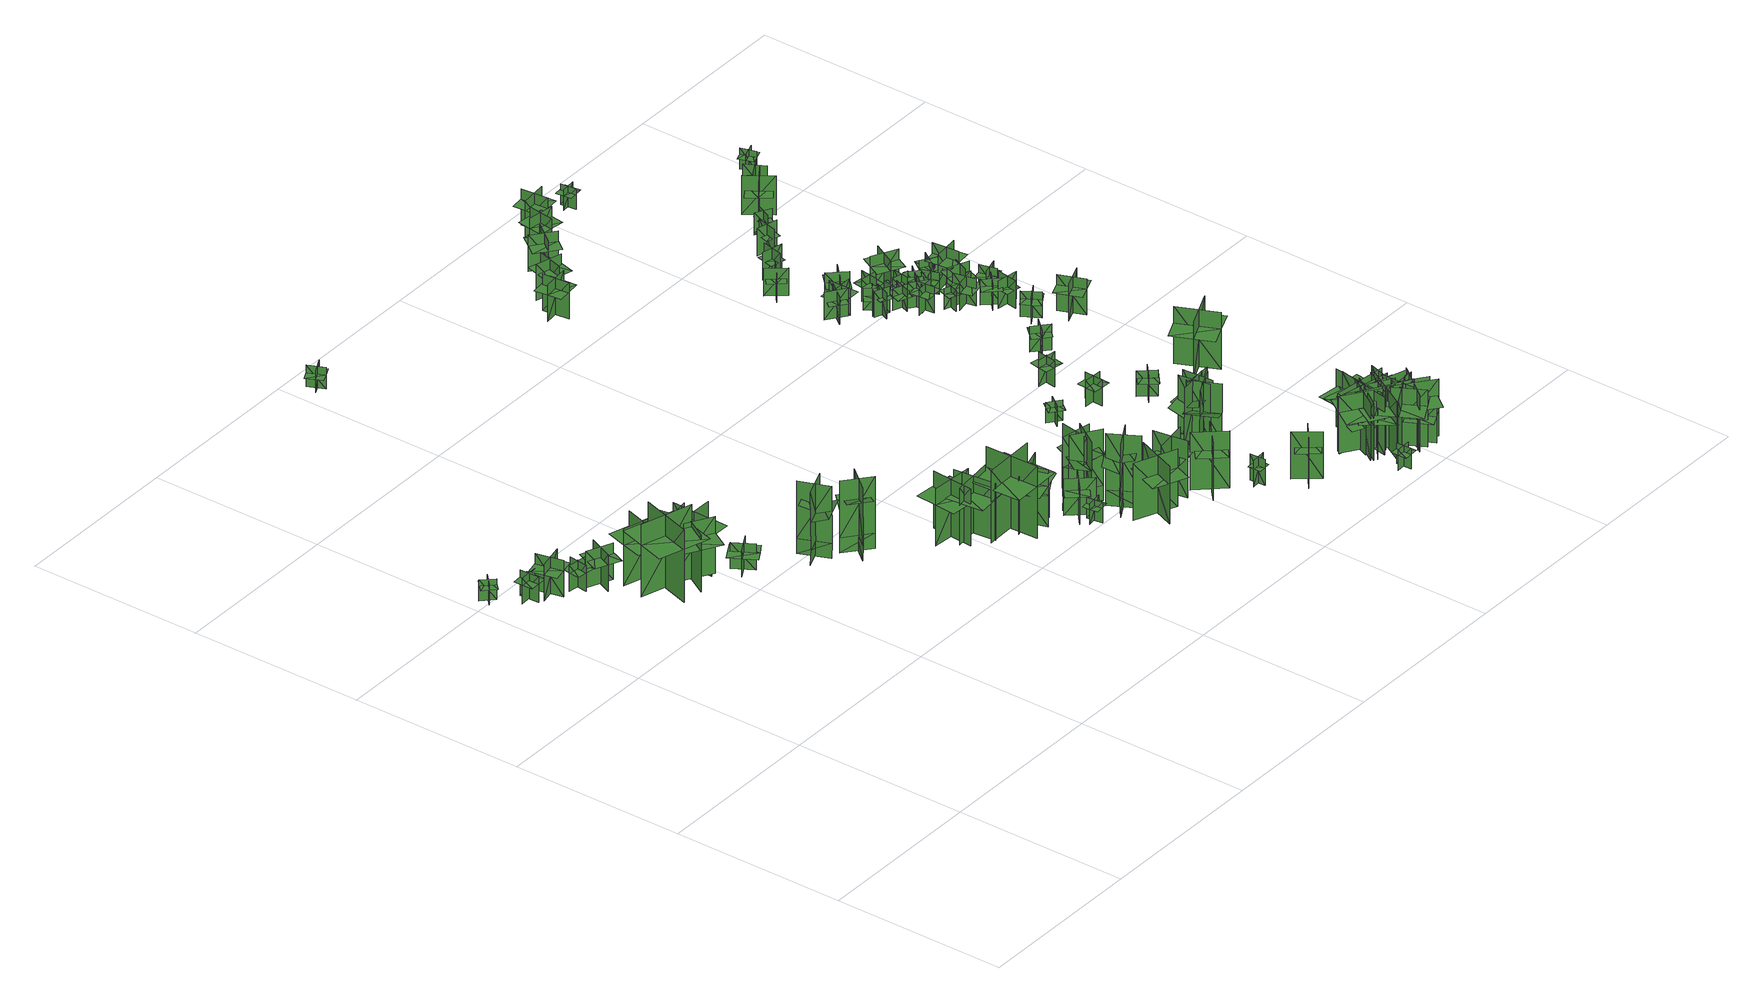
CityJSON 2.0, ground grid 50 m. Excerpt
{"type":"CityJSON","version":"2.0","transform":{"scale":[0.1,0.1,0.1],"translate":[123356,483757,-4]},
"CityObjects":{
"tree1":{"type":"SolitaryVegetationObject","geometry":[{"type":"MultiSurface","lod":"1","boundaries":[[[0,1,2]],[[0,2,3]],[[4,5,6]],[[4,6,7]],[[8,9,10]],[[8,10,11]],[[8,11,12]],[[8,12,13]]]}]},
"tree2":{"type":"SolitaryVegetationObject","geometry":[{"type":"MultiSurface","lod":"1","boundaries":[[[14,15,16]],[[14,16,17]],[[18,19,20]],[[18,20,21]],[[22,23,24]],[[22,24,25]],[[22,25,26]],[[22,26,27]]]}]},
"tree3":{"type":"SolitaryVegetationObject","geometry":[{"type":"MultiSurface","lod":"1","boundaries":[[[28,29,30]],[[28,30,31]],[[32,33,34]],[[32,34,35]],[[36,37,38]],[[36,38,39]],[[36,39,40]],[[36,40,41]]]}]},
"tree4":{"type":"SolitaryVegetationObject","geometry":[{"type":"MultiSurface","lod":"1","boundaries":[[[42,43,44]],[[42,44,45]],[[46,47,48]],[[46,48,49]],[[50,51,52]],[[50,52,53]],[[50,53,54]],[[50,54,55]]]}]},
"tree5":{"type":"SolitaryVegetationObject","geometry":[{"type":"MultiSurface","lod":"1","boundaries":[[[56,57,58]],[[56,58,59]],[[60,61,62]],[[60,62,63]],[[64,65,66]],[[64,66,67]],[[64,67,68]],[[64,68,69]]]}]},
"tree6":{"type":"SolitaryVegetationObject","geometry":[{"type":"MultiSurface","lod":"1","boundaries":[[[70,71,72]],[[70,72,73]],[[74,75,76]],[[74,76,77]],[[78,79,80]],[[78,80,81]],[[78,81,82]],[[78,82,83]]]}]},
"tree7":{"type":"SolitaryVegetationObject","geometry":[{"type":"MultiSurface","lod":"1","boundaries":[[[84,85,86]],[[84,86,87]],[[88,89,90]],[[88,90,91]],[[92,93,94]],[[92,94,95]],[[92,95,96]],[[92,96,97]]]}]},
"tree8":{"type":"SolitaryVegetationObject","geometry":[{"type":"MultiSurface","lod":"1","boundaries":[[[98,99,100]],[[98,100,101]],[[102,103,104]],[[102,104,105]],[[106,107,108]],[[106,108,109]],[[106,109,110]],[[106,110,111]]]}]},
"tree9":{"type":"SolitaryVegetationObject","geometry":[{"type":"MultiSurface","lod":"1","boundaries":[[[112,113,114]],[[112,114,115]],[[116,117,118]],[[116,118,119]],[[120,121,122]],[[120,122,123]],[[120,123,124]],[[120,124,125]]]}]},
"tree10":{"type":"SolitaryVegetationObject","geometry":[{"type":"MultiSurface","lod":"1","boundaries":[[[126,127,128]],[[126,128,129]],[[130,131,132]],[[130,132,133]],[[134,135,136]],[[134,136,137]],[[134,137,138]],[[134,138,139]]]}]},
"tree11":{"type":"SolitaryVegetationObject","geometry":[{"type":"MultiSurface","lod":"1","boundaries":[[[140,141,142]],[[140,142,143]],[[144,145,146]],[[144,146,147]],[[148,149,150]],[[148,150,151]],[[148,151,152]],[[148,152,153]]]}]},
"tree12":{"type":"SolitaryVegetationObject","geometry":[{"type":"MultiSurface","lod":"1","boundaries":[[[154,155,156]],[[154,156,157]],[[158,159,160]],[[158,160,161]],[[162,163,159]],[[162,159,158]],[[164,165,155]],[[164,155,154]],[[166,167,168]],[[166,168,169]],[[170,171,172]],[[170,172,173]]]}]},
"tree13":{"type":"SolitaryVegetationObject","geometry":[{"type":"MultiSurface","lod":"1","boundaries":[[[174,175,176]],[[174,176,177]],[[178,179,180]],[[178,180,181]],[[182,183,179]],[[182,179,178]],[[184,185,175]],[[184,175,174]],[[186,187,188]],[[186,188,189]],[[190,191,192]],[[190,192,193]]]}]},
"tree14":{"type":"SolitaryVegetationObject","geometry":[{"type":"MultiSurface","lod":"1","boundaries":[[[194,195,196]],[[194,196,197]],[[198,199,200]],[[198,200,201]],[[202,203,204]],[[202,204,205]],[[202,205,206]],[[202,206,207]]]}]},
"tree15":{"type":"SolitaryVegetationObject","geometry":[{"type":"MultiSurface","lod":"1","boundaries":[[[208,209,210]],[[208,210,211]],[[212,213,214]],[[212,214,215]],[[216,217,218]],[[216,218,219]],[[216,219,220]],[[216,220,221]]]}]},
"tree16":{"type":"SolitaryVegetationObject","geometry":[{"type":"MultiSurface","lod":"1","boundaries":[[[222,223,224]],[[222,224,225]],[[226,227,228]],[[226,228,229]],[[230,231,232]],[[230,232,233]],[[230,233,234]],[[230,234,235]]]}]},
"tree17":{"type":"SolitaryVegetationObject","geometry":[{"type":"MultiSurface","lod":"1","boundaries":[[[236,237,238]],[[236,238,239]],[[240,241,242]],[[240,242,243]],[[244,245,246]],[[244,246,247]],[[244,247,248]],[[244,248,249]]]}]},
"tree18":{"type":"SolitaryVegetationObject","geometry":[{"type":"MultiSurface","lod":"1","boundaries":[[[250,251,252]],[[250,252,253]],[[254,255,256]],[[254,256,257]],[[258,259,260]],[[258,260,261]],[[258,261,262]],[[258,262,263]]]}]},
"tree19":{"type":"SolitaryVegetationObject","geometry":[{"type":"MultiSurface","lod":"1","boundaries":[[[264,265,266]],[[264,266,267]],[[268,269,270]],[[268,270,271]],[[272,273,274]],[[272,274,275]],[[272,275,276]],[[272,276,277]]]}]},
"tree20":{"type":"SolitaryVegetationObject","geometry":[{"type":"MultiSurface","lod":"1","boundaries":[[[278,279,280]],[[278,280,281]],[[282,283,284]],[[282,284,285]],[[286,287,288]],[[286,288,289]],[[286,289,290]],[[286,290,291]]]}]},
"tree21":{"type":"SolitaryVegetationObject","geometry":[{"type":"MultiSurface","lod":"1","boundaries":[[[292,293,294]],[[292,294,295]],[[296,297,298]],[[296,298,299]],[[300,301,302]],[[300,302,303]],[[300,303,304]],[[300,304,305]]]}]},
"tree22":{"type":"SolitaryVegetationObject","geometry":[{"type":"MultiSurface","lod":"1","boundaries":[[[306,307,308]],[[306,308,309]],[[310,311,312]],[[310,312,313]],[[314,315,316]],[[314,316,317]],[[314,317,318]],[[314,318,319]]]}]},
"tree23":{"type":"SolitaryVegetationObject","geometry":[{"type":"MultiSurface","lod":"1","boundaries":[[[320,321,322]],[[320,322,323]],[[324,325,326]],[[324,326,327]],[[328,329,325]],[[328,325,324]],[[330,331,321]],[[330,321,320]],[[332,333,334]],[[332,334,335]],[[336,337,338]],[[336,338,339]]]}]},
"tree24":{"type":"SolitaryVegetationObject","geometry":[{"type":"MultiSurface","lod":"1","boundaries":[[[340,341,342]],[[340,342,343]],[[344,345,346]],[[344,346,347]],[[348,349,345]],[[348,345,344]],[[350,351,341]],[[350,341,340]],[[352,353,354]],[[352,354,355]],[[356,357,358]],[[356,358,359]]]}]},
"tree25":{"type":"SolitaryVegetationObject","geometry":[{"type":"MultiSurface","lod":"1","boundaries":[[[360,361,362]],[[360,362,363]],[[364,365,366]],[[364,366,367]],[[368,369,370]],[[368,370,371]],[[368,371,372]],[[368,372,373]]]}]},
"tree26":{"type":"SolitaryVegetationObject","geometry":[{"type":"MultiSurface","lod":"1","boundaries":[[[374,375,376]],[[374,376,377]],[[378,379,380]],[[378,380,381]],[[382,383,379]],[[382,379,378]],[[384,385,375]],[[384,375,374]],[[386,387,388]],[[386,388,389]],[[390,391,392]],[[390,392,393]]]}]},
"tree27":{"type":"SolitaryVegetationObject","geometry":[{"type":"MultiSurface","lod":"1","boundaries":[[[394,395,396]],[[394,396,397]],[[398,399,400]],[[398,400,401]],[[402,403,404]],[[402,404,405]],[[402,405,406]],[[402,406,407]]]}]},
"tree28":{"type":"SolitaryVegetationObject","geometry":[{"type":"MultiSurface","lod":"1","boundaries":[[[408,409,410]],[[408,410,411]],[[412,413,414]],[[412,414,415]],[[416,417,418]],[[416,418,419]],[[416,419,420]],[[416,420,421]]]}]},
"tree29":{"type":"SolitaryVegetationObject","geometry":[{"type":"MultiSurface","lod":"1","boundaries":[[[422,423,424]],[[422,424,425]],[[426,427,428]],[[426,428,429]],[[430,431,432]],[[430,432,433]],[[430,433,434]],[[430,434,435]]]}]},
"tree30":{"type":"SolitaryVegetationObject","geometry":[{"type":"MultiSurface","lod":"1","boundaries":[[[436,437,438]],[[436,438,439]],[[440,441,442]],[[440,442,443]],[[444,445,446]],[[444,446,447]],[[444,447,448]],[[444,448,449]]]}]},
"tree31":{"type":"SolitaryVegetationObject","geometry":[{"type":"MultiSurface","lod":"1","boundaries":[[[450,451,452]],[[450,452,453]],[[454,455,456]],[[454,456,457]],[[458,459,460]],[[458,460,461]],[[458,461,462]],[[458,462,463]]]}]},
"tree32":{"type":"SolitaryVegetationObject","geometry":[{"type":"MultiSurface","lod":"1","boundaries":[[[464,465,466]],[[464,466,467]],[[468,469,470]],[[468,470,471]],[[472,473,474]],[[472,474,475]],[[472,475,476]],[[472,476,477]]]}]},
"tree33":{"type":"SolitaryVegetationObject","geometry":[{"type":"MultiSurface","lod":"1","boundaries":[[[478,479,480]],[[478,480,481]],[[482,483,484]],[[482,484,485]],[[486,487,488]],[[486,488,489]],[[486,489,490]],[[486,490,491]]]}]},
"tree34":{"type":"SolitaryVegetationObject","geometry":[{"type":"MultiSurface","lod":"1","boundaries":[[[492,493,494]],[[492,494,495]],[[496,497,498]],[[496,498,499]],[[500,501,502]],[[500,502,503]],[[500,503,504]],[[500,504,505]]]}]},
"tree35":{"type":"SolitaryVegetationObject","geometry":[{"type":"MultiSurface","lod":"1","boundaries":[[[506,507,508]],[[506,508,509]],[[510,511,512]],[[510,512,513]],[[514,515,511]],[[514,511,510]],[[516,517,507]],[[516,507,506]],[[518,519,520]],[[518,520,521]],[[522,523,524]],[[522,524,525]]]}]},
"tree36":{"type":"SolitaryVegetationObject","geometry":[{"type":"MultiSurface","lod":"1","boundaries":[[[526,527,528]],[[526,528,529]],[[530,531,532]],[[530,532,533]],[[534,535,536]],[[534,536,537]],[[534,537,538]],[[534,538,539]]]}]},
"tree37":{"type":"SolitaryVegetationObject","geometry":[{"type":"MultiSurface","lod":"1","boundaries":[[[540,541,542]],[[540,542,543]],[[544,545,546]],[[544,546,547]],[[548,549,545]],[[548,545,544]],[[550,551,541]],[[550,541,540]],[[552,553,554]],[[552,554,555]],[[556,557,558]],[[556,558,559]]]}]},
"tree38":{"type":"SolitaryVegetationObject","geometry":[{"type":"MultiSurface","lod":"1","boundaries":[[[560,561,562]],[[560,562,563]],[[564,565,566]],[[564,566,567]],[[568,569,570]],[[568,570,571]],[[568,571,572]],[[568,572,573]]]}]},
"tree39":{"type":"SolitaryVegetationObject","geometry":[{"type":"MultiSurface","lod":"1","boundaries":[[[574,575,576]],[[574,576,577]],[[578,579,580]],[[578,580,581]],[[582,583,584]],[[582,584,585]],[[582,585,586]],[[582,586,587]]]}]},
"tree40":{"type":"SolitaryVegetationObject","geometry":[{"type":"MultiSurface","lod":"1","boundaries":[[[588,589,590]],[[588,590,591]],[[592,593,594]],[[592,594,595]],[[596,597,598]],[[596,598,599]],[[596,599,600]],[[596,600,601]]]}]},
"tree41":{"type":"SolitaryVegetationObject","geometry":[{"type":"MultiSurface","lod":"1","boundaries":[[[602,603,604]],[[602,604,605]],[[606,607,608]],[[606,608,609]],[[610,611,607]],[[610,607,606]],[[612,613,603]],[[612,603,602]],[[614,615,616]],[[614,616,617]],[[618,619,620]],[[618,620,621]]]}]},
"tree42":{"type":"SolitaryVegetationObject","geometry":[{"type":"MultiSurface","lod":"1","boundaries":[[[622,623,624]],[[622,624,625]],[[626,627,628]],[[626,628,629]],[[630,631,632]],[[630,632,633]],[[630,633,634]],[[630,634,635]]]}]},
"tree43":{"type":"SolitaryVegetationObject","geometry":[{"type":"MultiSurface","lod":"1","boundaries":[[[636,637,638]],[[636,638,639]],[[640,641,642]],[[640,642,643]],[[644,645,646]],[[644,646,647]],[[644,647,648]],[[644,648,649]]]}]},
"tree44":{"type":"SolitaryVegetationObject","geometry":[{"type":"MultiSurface","lod":"1","boundaries":[[[650,651,652]],[[650,652,653]],[[654,655,656]],[[654,656,657]],[[658,659,660]],[[658,660,661]],[[658,661,662]],[[658,662,663]]]}]},
"tree45":{"type":"SolitaryVegetationObject","geometry":[{"type":"MultiSurface","lod":"1","boundaries":[[[664,665,666]],[[664,666,667]],[[668,669,670]],[[668,670,671]],[[672,673,674]],[[672,674,675]],[[672,675,676]],[[672,676,677]]]}]},
"tree46":{"type":"SolitaryVegetationObject","geometry":[{"type":"MultiSurface","lod":"1","boundaries":[[[678,679,680]],[[678,680,681]],[[682,683,684]],[[682,684,685]],[[686,687,688]],[[686,688,689]],[[686,689,690]],[[686,690,691]]]}]},
"tree47":{"type":"SolitaryVegetationObject","geometry":[{"type":"MultiSurface","lod":"1","boundaries":[[[692,693,694]],[[692,694,695]],[[696,697,698]],[[696,698,699]],[[700,701,702]],[[700,702,703]],[[700,703,704]],[[700,704,705]]]}]},
"tree48":{"type":"SolitaryVegetationObject","geometry":[{"type":"MultiSurface","lod":"1","boundaries":[[[706,707,708]],[[706,708,709]],[[710,711,712]],[[710,712,713]],[[714,715,716]],[[714,716,717]],[[714,717,718]],[[714,718,719]]]}]},
"tree49":{"type":"SolitaryVegetationObject","geometry":[{"type":"MultiSurface","lod":"1","boundaries":[[[720,721,722]],[[720,722,723]],[[724,725,726]],[[724,726,727]],[[728,729,730]],[[728,730,731]],[[728,731,732]],[[728,732,733]]]}]},
"tree50":{"type":"SolitaryVegetationObject","geometry":[{"type":"MultiSurface","lod":"1","boundaries":[[[734,735,736]],[[734,736,737]],[[738,739,740]],[[738,740,741]],[[742,743,744]],[[742,744,745]],[[742,745,746]],[[742,746,747]]]}]},
"tree51":{"type":"SolitaryVegetationObject","geometry":[{"type":"MultiSurface","lod":"1","boundaries":[[[748,749,750]],[[748,750,751]],[[752,753,754]],[[752,754,755]],[[756,757,758]],[[756,758,759]],[[756,759,760]],[[756,760,761]]]}]},
"tree52":{"type":"SolitaryVegetationObject","geometry":[{"type":"MultiSurface","lod":"1","boundaries":[[[762,763,764]],[[762,764,765]],[[766,767,768]],[[766,768,769]],[[770,771,772]],[[770,772,773]],[[770,773,774]],[[770,774,775]]]}]},
"tree53":{"type":"SolitaryVegetationObject","geometry":[{"type":"MultiSurface","lod":"1","boundaries":[[[776,777,778]],[[776,778,779]],[[780,781,782]],[[780,782,783]],[[784,785,786]],[[784,786,787]],[[784,787,788]],[[784,788,789]]]}]},
"tree54":{"type":"SolitaryVegetationObject","geometry":[{"type":"MultiSurface","lod":"1","boundaries":[[[790,791,792]],[[790,792,793]],[[794,795,796]],[[794,796,797]],[[798,799,800]],[[798,800,801]],[[798,801,802]],[[798,802,803]]]}]},
"tree55":{"type":"SolitaryVegetationObject","geometry":[{"type":"MultiSurface","lod":"1","boundaries":[[[804,805,806]],[[804,806,807]],[[808,809,810]],[[808,810,811]],[[812,813,814]],[[812,814,815]],[[812,815,816]],[[812,816,817]]]}]},
"tree56":{"type":"SolitaryVegetationObject","geometry":[{"type":"MultiSurface","lod":"1","boundaries":[[[818,819,820]],[[818,820,821]],[[822,823,824]],[[822,824,825]],[[826,827,828]],[[826,828,829]],[[826,829,830]],[[826,830,831]]]}]},
"tree57":{"type":"SolitaryVegetationObject","geometry":[{"type":"MultiSurface","lod":"1","boundaries":[[[832,833,834]],[[832,834,835]],[[836,837,838]],[[836,838,839]],[[840,841,842]],[[840,842,843]],[[840,843,844]],[[840,844,845]]]}]},
"tree58":{"type":"SolitaryVegetationObject","geometry":[{"type":"MultiSurface","lod":"1","boundaries":[[[846,847,848]],[[846,848,849]],[[850,851,852]],[[850,852,853]],[[854,855,856]],[[854,856,857]],[[854,857,858]],[[854,858,859]]]}]},
"tree59":{"type":"SolitaryVegetationObject","geometry":[{"type":"MultiSurface","lod":"1","boundaries":[[[860,861,862]],[[860,862,863]],[[864,865,866]],[[864,866,867]],[[868,869,870]],[[868,870,871]],[[868,871,872]],[[868,872,873]]]}]},
"tree60":{"type":"SolitaryVegetationObject","geometry":[{"type":"MultiSurface","lod":"1","boundaries":[[[874,875,876]],[[874,876,877]],[[878,879,880]],[[878,880,881]],[[882,883,884]],[[882,884,885]],[[882,885,886]],[[882,886,887]]]}]},
"tree61":{"type":"SolitaryVegetationObject","geometry":[{"type":"MultiSurface","lod":"1","boundaries":[[[888,889,890]],[[888,890,891]],[[892,893,894]],[[892,894,895]],[[896,897,898]],[[896,898,899]],[[896,899,900]],[[896,900,901]]]}]},
"tree62":{"type":"SolitaryVegetationObject","geometry":[{"type":"MultiSurface","lod":"1","boundaries":[[[902,903,904]],[[902,904,905]],[[906,907,908]],[[906,908,909]],[[910,911,912]],[[910,912,913]],[[910,913,914]],[[910,914,915]]]}]},
"tree63":{"type":"SolitaryVegetationObject","geometry":[{"type":"MultiSurface","lod":"1","boundaries":[[[916,917,918]],[[916,918,919]],[[920,921,922]],[[920,922,923]],[[924,925,926]],[[924,926,927]],[[924,927,928]],[[924,928,929]]]}]},
"tree64":{"type":"SolitaryVegetationObject","geometry":[{"type":"MultiSurface","lod":"1","boundaries":[[[930,931,932]],[[930,932,933]],[[934,935,936]],[[934,936,937]],[[938,939,940]],[[938,940,941]],[[938,941,942]],[[938,942,943]]]}]},
"tree65":{"type":"SolitaryVegetationObject","geometry":[{"type":"MultiSurface","lod":"1","boundaries":[[[944,945,946]],[[944,946,947]],[[948,949,950]],[[948,950,951]],[[952,953,954]],[[952,954,955]],[[952,955,956]],[[952,956,957]]]}]},
"tree66":{"type":"SolitaryVegetationObject","geometry":[{"type":"MultiSurface","lod":"1","boundaries":[[[958,959,960]],[[958,960,961]],[[962,963,964]],[[962,964,965]],[[966,967,968]],[[966,968,969]],[[966,969,970]],[[966,970,971]]]}]},
"tree67":{"type":"SolitaryVegetationObject","geometry":[{"type":"MultiSurface","lod":"1","boundaries":[[[972,973,974]],[[972,974,975]],[[976,977,978]],[[976,978,979]],[[980,981,982]],[[980,982,983]],[[980,983,984]],[[980,984,985]]]}]},
"tree68":{"type":"SolitaryVegetationObject","geometry":[{"type":"MultiSurface","lod":"1","boundaries":[[[986,987,988]],[[986,988,989]],[[990,991,992]],[[990,992,993]],[[994,995,996]],[[994,996,997]],[[994,997,998]],[[994,998,999]]]}]},
"tree69":{"type":"SolitaryVegetationObject","geometry":[{"type":"MultiSurface","lod":"1","boundaries":[[[1000,1001,1002]],[[1000,1002,1003]],[[1004,1005,1006]],[[1004,1006,1007]],[[1008,1009,1010]],[[1008,1010,1011]],[[1008,1011,1012]],[[1008,1012,1013]]]}]},
"tree70":{"type":"SolitaryVegetationObject","geometry":[{"type":"MultiSurface","lod":"1","boundaries":[[[1014,1015,1016]],[[1014,1016,1017]],[[1018,1019,1020]],[[1018,1020,1021]],[[1022,1023,1024]],[[1022,1024,1025]],[[1022,1025,1026]],[[1022,1026,1027]]]}]},
"tree71":{"type":"SolitaryVegetationObject","geometry":[{"type":"MultiSurface","lod":"1","boundaries":[[[1028,1029,1030]],[[1028,1030,1031]],[[1032,1033,1034]],[[1032,1034,1035]],[[1036,1037,1038]],[[1036,1038,1039]],[[1036,1039,1040]],[[1036,1040,1041]]]}]},
"tree72":{"type":"SolitaryVegetationObject","geometry":[{"type":"MultiSurface","lod":"1","boundaries":[[[1042,1043,1044]],[[1042,1044,1045]],[[1046,1047,1048]],[[1046,1048,1049]],[[1050,1051,1052]],[[1050,1052,1053]],[[1050,1053,1054]],[[1050,1054,1055]]]}]},
"tree73":{"type":"SolitaryVegetationObject","geometry":[{"type":"MultiSurface","lod":"1","boundaries":[[[1056,1057,1058]],[[1056,1058,1059]],[[1060,1061,1062]],[[1060,1062,1063]],[[1064,1065,1066]],[[1064,1066,1067]],[[1064,1067,1068]],[[1064,1068,1069]]]}]},
"tree74":{"type":"SolitaryVegetationObject","geometry":[{"type":"MultiSurface","lod":"1","boundaries":[[[1070,1071,1072]],[[1070,1072,1073]],[[1074,1075,1076]],[[1074,1076,1077]],[[1078,1079,1080]],[[1078,1080,1081]],[[1078,1081,1082]],[[1078,1082,1083]]]}]},
"tree75":{"type":"SolitaryVegetationObject","geometry":[{"type":"MultiSurface","lod":"1","boundaries":[[[1084,1085,1086]],[[1084,1086,1087]],[[1088,1089,1090]],[[1088,1090,1091]],[[1092,1093,1094]],[[1092,1094,1095]],[[1092,1095,1096]],[[1092,1096,1097]]]}]},
"tree76":{"type":"SolitaryVegetationObject","geometry":[{"type":"MultiSurface","lod":"1","boundaries":[[[1098,1099,1100]],[[1098,1100,1101]],[[1102,1103,1104]],[[1102,1104,1105]],[[1106,1107,1108]],[[1106,1108,1109]],[[1106,1109,1110]],[[1106,1110,1111]]]}]},
"tree77":{"type":"SolitaryVegetationObject","geometry":[{"type":"MultiSurface","lod":"1","boundaries":[[[1112,1113,1114]],[[1112,1114,1115]],[[1116,1117,1118]],[[1116,1118,1119]],[[1120,1121,1122]],[[1120,1122,1123]],[[1120,1123,1124]],[[1120,1124,1125]]]}]},
"tree78":{"type":"SolitaryVegetationObject","geometry":[{"type":"MultiSurface","lod":"1","boundaries":[[[1126,1127,1128]],[[1126,1128,1129]],[[1130,1131,1132]],[[1130,1132,1133]],[[1134,1135,1136]],[[1134,1136,1137]],[[1134,1137,1138]],[[1134,1138,1139]]]}]},
"tree79":{"type":"SolitaryVegetationObject","geometry":[{"type":"MultiSurface","lod":"1","boundaries":[[[1140,1141,1142]],[[1140,1142,1143]],[[1144,1145,1146]],[[1144,1146,1147]],[[1148,1149,1150]],[[1148,1150,1151]],[[1148,1151,1152]],[[1148,1152,1153]]]}]},
"tree80":{"type":"SolitaryVegetationObject","geometry":[{"type":"MultiSurface","lod":"1","boundaries":[[[1154,1155,1156]],[[1154,1156,1157]],[[1158,1159,1160]],[[1158,1160,1161]],[[1162,1163,1164]],[[1162,1164,1165]],[[1162,1165,1166]],[[1162,1166,1167]]]}]},
"tree81":{"type":"SolitaryVegetationObject","geometry":[{"type":"MultiSurface","lod":"1","boundaries":[[[1168,1169,1170]],[[1168,1170,1171]],[[1172,1173,1174]],[[1172,1174,1175]],[[1176,1177,1178]],[[1176,1178,1179]],[[1176,1179,1180]],[[1176,1180,1181]]]}]},
"tree82":{"type":"SolitaryVegetationObject","geometry":[{"type":"MultiSurface","lod":"1","boundaries":[[[1182,1183,1184]],[[1182,1184,1185]],[[1186,1187,1188]],[[1186,1188,1189]],[[1190,1191,1192]],[[1190,1192,1193]],[[1190,1193,1194]],[[1190,1194,1195]]]}]},
"tree83":{"type":"SolitaryVegetationObject","geometry":[{"type":"MultiSurface","lod":"1","boundaries":[[[1196,1197,1198]],[[1196,1198,1199]],[[1200,1201,1202]],[[1200,1202,1203]],[[1204,1205,1206]],[[1204,1206,1207]],[[1204,1207,1208]],[[1204,1208,1209]]]}]},
"tree84":{"type":"SolitaryVegetationObject","geometry":[{"type":"MultiSurface","lod":"1","boundaries":[[[1210,1211,1212]],[[1210,1212,1213]],[[1214,1215,1216]],[[1214,1216,1217]],[[1218,1219,1220]],[[1218,1220,1221]],[[1218,1221,1222]],[[1218,1222,1223]]]}]},
"tree85":{"type":"SolitaryVegetationObject","geometry":[{"type":"MultiSurface","lod":"1","boundaries":[[[1224,1225,1226]],[[1224,1226,1227]],[[1228,1229,1230]],[[1228,1230,1231]],[[1232,1233,1234]],[[1232,1234,1235]],[[1232,1235,1236]],[[1232,1236,1237]]]}]},
"tree86":{"type":"SolitaryVegetationObject","geometry":[{"type":"MultiSurface","lod":"1","boundaries":[[[1238,1239,1240]],[[1238,1240,1241]],[[1242,1243,1244]],[[1242,1244,1245]],[[1246,1247,1248]],[[1246,1248,1249]],[[1246,1249,1250]],[[1246,1250,1251]]]}]},
"tree87":{"type":"SolitaryVegetationObject","geometry":[{"type":"MultiSurface","lod":"1","boundaries":[[[1252,1253,1254]],[[1252,1254,1255]],[[1256,1257,1258]],[[1256,1258,1259]],[[1260,1261,1262]],[[1260,1262,1263]],[[1260,1263,1264]],[[1260,1264,1265]]]}]},
"tree88":{"type":"SolitaryVegetationObject","geometry":[{"type":"MultiSurface","lod":"1","boundaries":[[[1266,1267,1268]],[[1266,1268,1269]],[[1270,1271,1272]],[[1270,1272,1273]],[[1274,1275,1276]],[[1274,1276,1277]],[[1274,1277,1278]],[[1274,1278,1279]]]}]},
"tree89":{"type":"SolitaryVegetationObject","geometry":[{"type":"MultiSurface","lod":"1","boundaries":[[[1280,1281,1282]],[[1280,1282,1283]],[[1284,1285,1286]],[[1284,1286,1287]],[[1288,1289,1290]],[[1288,1290,1291]],[[1288,1291,1292]],[[1288,1292,1293]]]}]},
"tree90":{"type":"SolitaryVegetationObject","geometry":[{"type":"MultiSurface","lod":"1","boundaries":[[[1294,1295,1296]],[[1294,1296,1297]],[[1298,1299,1300]],[[1298,1300,1301]],[[1302,1303,1304]],[[1302,1304,1305]],[[1302,1305,1306]],[[1302,1306,1307]]]}]},
"tree91":{"type":"SolitaryVegetationObject","geometry":[{"type":"MultiSurface","lod":"1","boundaries":[[[1308,1309,1310]],[[1308,1310,1311]],[[1312,1313,1314]],[[1312,1314,1315]],[[1316,1317,1318]],[[1316,1318,1319]],[[1316,1319,1320]],[[1316,1320,1321]]]}]},
"tree92":{"type":"SolitaryVegetationObject","geometry":[{"type":"MultiSurface","lod":"1","boundaries":[[[1322,1323,1324]],[[1322,1324,1325]],[[1326,1327,1328]],[[1326,1328,1329]],[[1330,1331,1332]],[[1330,1332,1333]],[[1330,1333,1334]],[[1330,1334,1335]]]}]},
"tree93":{"type":"SolitaryVegetationObject","geometry":[{"type":"MultiSurface","lod":"1","boundaries":[[[1336,1337,1338]],[[1336,1338,1339]],[[1340,1341,1342]],[[1340,1342,1343]],[[1344,1345,1346]],[[1344,1346,1347]],[[1344,1347,1348]],[[1344,1348,1349]]]}]},
"tree94":{"type":"SolitaryVegetationObject","geometry":[{"type":"MultiSurface","lod":"1","boundaries":[[[1350,1351,1352]],[[1350,1352,1353]],[[1354,1355,1356]],[[1354,1356,1357]],[[1358,1359,1360]],[[1358,1360,1361]],[[1358,1361,1362]],[[1358,1362,1363]]]}]},
"tree95":{"type":"SolitaryVegetationObject","geometry":[{"type":"MultiSurface","lod":"1","boundaries":[[[1364,1365,1366]],[[1364,1366,1367]],[[1368,1369,1370]],[[1368,1370,1371]],[[1372,1373,1374]],[[1372,1374,1375]],[[1372,1375,1376]],[[1372,1376,1377]]]}]},
"tree96":{"type":"SolitaryVegetationObject","geometry":[{"type":"MultiSurface","lod":"1","boundaries":[[[1378,1379,1380]],[[1378,1380,1381]],[[1382,1383,1384]],[[1382,1384,1385]],[[1386,1387,1388]],[[1386,1388,1389]],[[1386,1389,1390]],[[1386,1390,1391]]]}]},
"tree97":{"type":"SolitaryVegetationObject","geometry":[{"type":"MultiSurface","lod":"1","boundaries":[[[1392,1393,1394]],[[1392,1394,1395]],[[1396,1397,1398]],[[1396,1398,1399]],[[1400,1401,1402]],[[1400,1402,1403]],[[1400,1403,1404]],[[1400,1404,1405]]]}]},
"tree98":{"type":"SolitaryVegetationObject","geometry":[{"type":"MultiSurface","lod":"1","boundaries":[[[1406,1407,1408]],[[1406,1408,1409]],[[1410,1411,1412]],[[1410,1412,1413]],[[1414,1415,1416]],[[1414,1416,1417]],[[1414,1417,1418]],[[1414,1418,1419]]]}]}
},
"vertices":[
[55,1483,16],[24,1515,16],[24,1515,78],[55,1483,78],[56,1513,16],[24,1482,16],[24,1482,78],[56,1513,78],[56,1513,61],[40,1528,61],[9,1497,61],[24,1482,61],[40,1466,61],[71,1497,61],
[135,1424,14],[80,1422,14],[80,1422,90],[135,1424,90],[108,1450,14],[110,1394,14],[110,1394,90],[108,1450,90],[108,1450,69],[81,1448,69],[83,1393,69],[110,1394,69],[138,1395,69],[136,1451,69],
[126,1389,12],[202,1406,12],[202,1406,120],[126,1389,120],[170,1361,12],[153,1436,12],[153,1436,120],[170,1361,120],[170,1361,90],[207,1369,90],[191,1445,90],[153,1436,90],[115,1428,90],[132,1352,90],
[251,1357,13],[196,1363,13],[196,1363,90],[251,1357,90],[228,1385,13],[222,1330,13],[222,1330,90],[228,1385,90],[228,1385,68],[201,1389,68],[195,1334,68],[222,1330,68],[250,1327,68],[256,1382,68],
[307,1310,12],[236,1342,12],[236,1342,120],[307,1310,120],[289,1359,12],[257,1288,12],[257,1288,120],[289,1359,120],[289,1359,90],[253,1374,90],[222,1304,90],[257,1288,90],[293,1272,90],[324,1343,90],
[365,1245,22],[319,1098,22],[319,1098,238],[365,1245,238],[273,1198,22],[421,1152,22],[421,1152,238],[273,1198,238],[273,1198,177],[250,1124,177],[398,1078,177],[421,1152,177],[444,1226,177],[297,1272,177],
[373,1311,11],[338,1195,11],[338,1195,180],[373,1311,180],[301,1273,11],[418,1238,11],[418,1238,180],[301,1273,180],[301,1273,133],[284,1215,133],[400,1180,133],[418,1238,133],[435,1297,133],[319,1332,133],
[443,1198,22],[381,1093,22],[381,1093,191],[443,1198,191],[364,1178,22],[469,1116,22],[469,1116,191],[364,1178,191],[364,1178,143],[333,1126,143],[438,1064,143],[469,1116,143],[500,1168,143],[396,1231,143],
[436,1158,12],[416,1278,12],[416,1278,181],[436,1158,181],[483,1223,12],[363,1203,12],[363,1203,181],[483,1223,181],[483,1223,134],[473,1283,134],[353,1263,134],[363,1203,134],[373,1143,134],[493,1163,134],
[465,1123,12],[468,1245,12],[468,1245,182],[465,1123,182],[524,1179,12],[402,1181,12],[402,1181,182],[524,1179,182],[524,1179,134],[525,1240,134],[404,1242,134],[402,1181,134],[401,1121,134],[522,1118,134],
[550,1084,26],[550,1084,103],[492,1050,103],[492,1050,26],[538,1040,26],[538,1040,103],[505,1096,103],[505,1096,26],[543,1032,78],[571,1049,78],[531,1118,78],[502,1101,78],[473,1084,78],[514,1015,78],
[731,987,62],[648,952,62],[647,954,232],[731,988,232],[668,1013,62],[703,929,62],[703,930,232],[669,1014,232],[669,1014,17],[703,930,17],[731,988,17],[647,954,17],[731,987,145],[647,953,145],[665,910,161],[749,945,161],[659,958,172],[721,984,172],[708,1016,181],[646,990,181],
[736,931,61],[806,873,61],[805,872,231],[736,930,231],[742,862,61],[800,932,61],[800,933,231],[742,863,231],[742,863,16],[800,933,16],[736,930,16],[805,872,16],[736,930,144],[806,872,144],[835,907,160],[765,965,160],[796,880,171],[743,923,171],[722,896,180],[774,853,180],
[973,817,11],[963,695,11],[963,695,181],[973,817,181],[911,764,11],[1032,755,11],[1032,755,181],[911,764,181],[911,764,133],[906,704,133],[1028,694,133],[1032,755,133],[1037,815,133],[916,825,133],
[1068,728,14],[947,716,14],[947,716,183],[1068,728,183],[1005,779,14],[1017,658,14],[1017,658,183],[1005,779,183],[1005,779,136],[945,773,136],[957,652,136],[1017,658,136],[1078,664,136],[1066,785,136],
[1157,665,13],[1002,660,13],[1002,660,228],[1157,665,228],[1082,736,13],[1087,581,13],[1087,581,228],[1082,736,228],[1082,736,168],[1004,734,168],[1010,579,168],[1087,581,168],[1164,584,168],[1159,739,168],
[544,2416,3],[589,2438,3],[589,2438,67],[544,2416,67],[573,2405,3],[573,2405,67],[551,2451,67],[551,2451,3],[573,2405,45],[598,2417,45],[576,2463,45],[551,2451,45],[527,2439,45],[549,2394,45],
[1079,633,9],[1195,669,9],[1195,669,178],[1079,633,178],[1150,595,9],[1114,711,9],[1114,711,178],[1150,595,178],[1150,595,131],[1208,613,131],[1172,729,131],[1114,711,131],[1056,693,131],[1092,577,131],
[1189,621,6],[1138,706,6],[1138,706,145],[1189,621,145],[1206,685,6],[1120,634,6],[1120,634,145],[1206,685,145],[1206,685,106],[1180,728,106],[1095,677,106],[1120,634,106],[1145,591,106],[1231,642,106],
[1208,518,36],[1214,474,36],[1214,474,97],[1208,518,97],[1190,495,36],[1234,501,36],[1234,501,97],[1190,495,97],[1190,495,80],[1193,473,80],[1237,479,80],[1234,501,80],[1231,523,80],[1187,516,80],
[1241,573,31],[1180,519,31],[1180,519,139],[1241,573,139],[1189,576,31],[1189,576,139],[1243,515,139],[1243,515,31],[1189,576,105],[1164,554,105],[1206,505,105],[1232,527,105],[1258,549,105],[1215,598,105],
[1216,555,26],[1251,583,26],[1251,583,88],[1216,555,88],[1246,552,26],[1218,586,26],[1218,586,88],[1246,552,88],[1246,552,70],[1263,566,70],[1235,600,70],[1218,586,70],[1200,572,70],[1228,538,70],
[1242,530,68],[1292,606,68],[1293,605,238],[1243,529,238],[1309,543,69],[1233,593,69],[1233,592,238],[1309,543,238],[1309,543,23],[1233,592,23],[1243,529,23],[1293,605,23],[1243,529,151],[1292,605,151],[1254,630,168],[1204,554,168],[1286,595,178],[1249,537,178],[1278,519,187],[1315,576,187],
[1317,591,58],[1227,606,58],[1227,608,229],[1317,593,229],[1277,647,59],[1262,558,59],[1263,558,229],[1278,647,229],[1278,647,13],[1263,558,13],[1317,593,13],[1227,608,13],[1317,592,141],[1227,607,141],[1220,561,158],[1309,547,158],[1240,605,168],[1307,594,168],[1312,628,178],[1245,639,178],
[1313,340,34],[1361,459,34],[1361,459,204],[1313,340,204],[1388,372,34],[1388,372,204],[1270,421,204],[1270,421,34],[1388,372,150],[1409,422,150],[1314,461,150],[1294,411,150],[1273,362,150],[1368,323,150],
[1285,474,60],[1364,518,60],[1365,517,230],[1286,472,230],[1351,455,61],[1306,534,61],[1306,533,230],[1350,455,230],[1350,455,15],[1306,533,15],[1286,472,15],[1365,517,15],[1285,473,143],[1364,517,143],[1341,558,160],[1263,513,160],[1353,511,170],[1295,477,170],[1312,448,179],[1371,481,179],
[1458,393,13],[1443,491,13],[1443,491,183],[1458,393,183],[1497,446,13],[1497,446,183],[1399,431,183],[1399,431,13],[1493,445,128],[1487,486,128],[1408,474,128],[1415,433,128],[1421,392,128],[1500,404,128],
[1554,335,16],[1488,409,16],[1488,409,186],[1554,335,186],[1558,400,16],[1558,400,186],[1484,334,186],[1484,334,16],[1555,398,131],[1527,429,131],[1468,376,131],[1496,345,131],[1523,314,131],[1583,367,131],
[1589,288,19],[1634,292,19],[1634,292,96],[1589,288,96],[1612,269,19],[1612,269,96],[1609,314,96],[1609,314,19],[1612,270,71],[1631,272,71],[1628,308,71],[1609,307,71],[1590,305,71],[1593,269,71],
[1580,466,11],[1629,440,11],[1629,440,88],[1580,466,88],[1590,431,11],[1616,480,11],[1616,480,88],[1590,431,88],[1590,431,66],[1615,418,66],[1641,467,66],[1616,480,66],[1592,493,66],[1566,444,66],
[1718,168,24],[1668,232,24],[1668,232,163],[1718,168,163],[1725,222,24],[1725,222,163],[1661,171,163],[1661,171,24],[1723,220,118],[1701,246,118],[1650,206,118],[1671,179,118],[1692,153,118],[1744,193,118],
[1609,460,9],[1651,496,9],[1651,496,86],[1609,460,86],[1646,456,9],[1610,499,9],[1610,499,86],[1646,456,86],[1646,456,64],[1667,474,64],[1631,517,64],[1610,499,64],[1589,481,64],[1624,439,64],
[1607,491,10],[1607,491,72],[1641,532,72],[1641,532,10],[1604,527,10],[1604,527,72],[1644,494,72],[1644,494,10],[1598,532,51],[1581,511,51],[1630,471,51],[1647,491,51],[1664,512,51],[1615,553,51],
[1653,463,9],[1619,491,9],[1619,491,70],[1653,463,70],[1650,493,9],[1622,458,9],[1622,458,70],[1650,493,70],[1650,493,53],[1633,506,53],[1605,472,53],[1622,458,53],[1640,444,53],[1667,479,53],
[1664,443,53],[1625,524,53],[1626,525,224],[1665,443,224],[1687,507,54],[1606,468,54],[1606,467,224],[1688,506,224],[1688,506,8],[1606,467,8],[1665,443,8],[1626,525,8],[1665,443,136],[1626,525,136],[1584,505,153],[1623,423,153],[1631,514,163],[1661,453,163],[1692,467,172],[1662,529,172],
[1620,504,9],[1651,473,9],[1651,473,70],[1620,504,70],[1620,474,9],[1651,506,9],[1651,506,70],[1620,474,70],[1620,474,53],[1635,459,53],[1667,490,53],[1651,506,53],[1635,522,53],[1604,490,53],
[1591,505,53],[1681,520,53],[1681,518,224],[1592,504,224],[1647,465,54],[1632,554,54],[1632,554,224],[1646,465,224],[1646,465,8],[1632,554,8],[1592,504,8],[1681,518,8],[1592,504,136],[1681,519,136],[1674,564,153],[1584,550,153],[1669,517,163],[1602,505,163],[1607,472,173],[1674,483,173],
[1633,444,8],[1676,455,8],[1676,455,70],[1633,444,70],[1659,429,8],[1648,472,8],[1648,472,70],[1659,429,70],[1659,429,52],[1680,434,52],[1669,477,52],[1648,472,52],[1626,466,52],[1637,423,52],
[1561,860,4],[1526,887,4],[1526,887,65],[1561,860,65],[1558,890,4],[1531,855,4],[1531,855,65],[1558,890,65],[1558,890,48],[1540,903,48],[1513,868,48],[1531,855,48],[1548,841,48],[1575,876,48],
[1651,508,8],[1651,508,70],[1649,562,70],[1649,562,8],[1625,533,8],[1625,533,70],[1677,536,70],[1677,536,8],[1617,533,49],[1618,506,49],[1682,509,49],[1681,536,49],[1680,563,49],[1616,560,49],
[1615,518,51],[1705,523,51],[1706,521,222],[1615,516,222],[1666,472,52],[1661,562,52],[1660,562,222],[1665,472,222],[1665,472,6],[1660,562,6],[1615,516,6],[1706,521,6],[1615,517,135],[1706,522,135],[1703,568,151],[1612,563,151],[1693,521,161],[1625,517,161],[1628,482,171],[1695,487,171],
[1179,2190,3],[1188,2113,3],[1188,2113,111],[1179,2190,111],[1147,2150,3],[1224,2158,3],[1224,2158,111],[1147,2150,111],[1147,2150,81],[1151,2111,81],[1228,2120,81],[1224,2158,81],[1219,2197,81],[1142,2188,81],
[1889,33,36],[1845,32,36],[1845,32,97],[1889,33,97],[1868,53,36],[1869,9,36],[1869,9,97],[1868,53,97],[1868,53,80],[1846,53,80],[1847,8,80],[1869,9,80],[1891,10,80],[1890,54,80],
[1279,2207,4],[1204,2228,4],[1204,2228,111],[1279,2207,111],[1254,2252,4],[1232,2178,4],[1232,2178,111],[1254,2252,111],[1254,2252,81],[1217,2263,81],[1195,2188,81],[1232,2178,81],[1270,2167,81],[1291,2241,81],
[1696,847,7],[1641,850,7],[1641,850,84],[1696,847,84],[1672,874,7],[1669,819,7],[1669,819,84],[1672,874,84],[1672,874,62],[1644,876,62],[1641,821,62],[1669,819,62],[1696,818,62],[1699,873,62],
[1872,137,9],[1939,238,9],[1939,238,178],[1872,137,178],[1951,152,9],[1850,220,9],[1850,220,178],[1951,152,178],[1951,152,131],[1985,203,131],[1884,271,131],[1850,220,131],[1816,170,131],[1917,102,131],
[1917,233,9],[1885,162,9],[1885,162,117],[1917,233,117],[1868,215,9],[1939,183,9],[1939,183,117],[1868,215,117],[1868,215,87],[1852,180,87],[1923,148,87],[1939,183,87],[1955,219,87],[1884,250,87],
[1949,231,8],[1878,132,8],[1878,132,177],[1949,231,177],[1869,218,8],[1968,148,8],[1968,148,177],[1869,218,177],[1869,218,130],[1833,169,130],[1932,98,130],[1968,148,130],[2003,197,130],[1904,268,130],
[1962,186,11],[1884,125,11],[1884,125,149],[1962,186,149],[1897,195,11],[1958,116,11],[1958,116,149],[1897,195,149],[1897,195,110],[1857,164,110],[1919,86,110],[1958,116,110],[1997,147,110],[1936,225,110],
[1678,1023,4],[1670,968,4],[1670,968,81],[1678,1023,81],[1648,1001,4],[1703,993,4],[1703,993,81],[1648,1001,81],[1648,1001,59],[1644,974,59],[1699,965,59],[1703,993,59],[1707,1020,59],[1653,1029,59],
[1926,258,7],[1916,178,7],[1916,178,146],[1926,258,146],[1884,225,7],[1884,225,146],[1964,215,146],[1964,215,7],[1887,225,101],[1883,191,101],[1947,183,101],[1951,217,101],[1956,251,101],[1891,259,101],
[1853,220,6],[2008,189,6],[2008,189,177],[1853,220,177],[1917,127,6],[1947,282,6],[1947,282,177],[1917,127,177],[1918,133,129],[1986,120,129],[2014,262,129],[1946,275,129],[1879,289,129],[1850,147,129],
[1789,735,7],[1753,777,7],[1753,777,84],[1789,735,84],[1792,772,7],[1750,736,7],[1750,736,84],[1792,772,84],[1792,772,62],[1774,793,62],[1732,757,62],[1750,736,62],[1768,715,62],[1810,751,62],
[1995,225,9],[1916,89,9],[1916,89,180],[1995,225,180],[1887,196,9],[2023,116,9],[2023,116,180],[1887,196,180],[1892,192,132],[1858,133,132],[1982,60,132],[2017,119,132],[2052,179,132],[1927,252,132],
[2022,144,11],[1916,85,11],[1916,85,180],[2022,144,180],[1944,167,11],[2004,60,11],[2004,60,180],[1944,167,180],[1944,167,133],[1891,137,133],[1951,31,133],[2004,60,133],[2057,90,133],[1998,196,133],
[2020,215,4],[1863,233,4],[1863,233,175],[2020,215,175],[1949,303,4],[1931,146,4],[1931,146,175],[1949,303,175],[1948,296,128],[1880,304,128],[1863,160,128],[1932,153,128],[2000,145,128],[2016,289,128],
[1307,2269,4],[1353,2331,4],[1353,2331,111],[1307,2269,111],[1358,2276,4],[1296,2323,4],[1296,2323,111],[1358,2276,111],[1358,2276,81],[1381,2307,81],[1319,2354,81],[1296,2323,81],[1273,2291,81],[1335,2245,81],
[2002,160,7],[1916,209,7],[1916,209,177],[2002,160,177],[1985,223,7],[1985,223,177],[1935,138,177],[1935,138,7],[1983,220,122],[1947,241,122],[1907,172,122],[1943,151,122],[1979,130,122],[2019,199,122],
[2044,104,13],[1975,69,13],[1975,69,121],[2044,104,121],[1995,120,13],[2030,51,13],[2030,51,121],[1995,120,121],[1995,120,91],[1960,103,91],[1995,34,91],[2030,51,91],[2064,69,91],[2029,138,91],
[1946,141,9],[2046,143,9],[2046,143,179],[1946,141,179],[1994,95,9],[1994,95,179],[1992,194,179],[1992,194,9],[1994,99,124],[2035,99,124],[2034,179,124],[1992,178,124],[1951,178,124],[1952,98,124],
[1965,143,10],[2061,68,10],[2061,68,179],[1965,143,179],[1974,62,10],[2049,158,10],[2049,158,179],[1974,62,179],[1974,62,132],[2022,25,132],[2097,121,132],[2049,158,132],[2001,196,132],[1926,100,132],
[1978,124,5],[2014,241,5],[2014,241,175],[1978,124,175],[2050,162,5],[1934,198,5],[1934,198,175],[2050,162,175],[2050,162,127],[2068,220,127],[1952,256,127],[1934,198,127],[1916,140,127],[2032,104,127],
[1990,83,9],[2051,162,9],[2051,162,180],[1990,83,180],[2055,92,9],[2055,92,180],[1977,152,180],[1977,152,9],[2052,94,125],[2078,127,125],[2015,175,125],[1989,143,125],[1964,110,125],[2027,61,125],
[1560,1601,9],[1610,1565,9],[1610,1565,91],[1560,1601,91],[1567,1558,9],[1604,1608,9],[1604,1608,91],[1567,1558,91],[1571,1564,60],[1592,1549,60],[1618,1584,60],[1597,1599,60],[1576,1614,60],[1551,1579,60],
[1590,1592,5],[1653,1594,5],[1653,1594,85],[1590,1592,85],[1619,1566,5],[1619,1566,85],[1616,1629,85],[1616,1629,5],[1619,1566,57],[1653,1567,57],[1650,1630,57],[1616,1629,57],[1582,1627,57],[1585,1564,57],
[1756,1110,5],[1797,1073,5],[1797,1073,82],[1756,1110,82],[1758,1073,5],[1795,1114,5],[1795,1114,82],[1758,1073,82],[1758,1073,60],[1778,1055,60],[1816,1095,60],[1795,1114,60],[1775,1133,60],[1737,1092,60],
[1402,2397,4],[1391,2321,4],[1391,2321,111],[1402,2397,111],[1360,2367,4],[1437,2356,4],[1437,2356,111],[1360,2367,111],[1360,2367,81],[1355,2328,81],[1431,2317,81],[1437,2356,81],[1443,2394,81],[1366,2405,81],
[1560,1790,4],[1600,1743,4],[1600,1743,86],[1560,1790,86],[1557,1747,4],[1604,1787,4],[1604,1787,86],[1557,1747,86],[1562,1751,55],[1579,1732,55],[1612,1760,55],[1595,1779,55],[1579,1799,55],[1546,1771,55],
[1658,1482,8],[1676,1523,8],[1676,1523,85],[1658,1482,85],[1686,1493,8],[1686,1493,85],[1645,1510,85],[1645,1510,8],[1685,1493,60],[1692,1511,60],[1659,1525,60],[1651,1508,60],[1644,1490,60],[1677,1476,60],
[1688,1549,6],[1648,1518,6],[1648,1518,71],[1688,1549,71],[1657,1553,6],[1657,1553,71],[1688,1513,71],[1688,1513,6],[1657,1553,48],[1636,1536,48],[1667,1497,48],[1688,1513,48],[1710,1530,48],[1679,1570,48],
[1643,1614,4],[1688,1658,4],[1688,1658,84],[1643,1614,84],[1682,1614,4],[1682,1614,84],[1638,1659,84],[1638,1659,4],[1682,1614,56],[1706,1638,56],[1662,1683,56],[1638,1659,56],[1613,1635,56],[1657,1590,56],
[1714,1460,9],[1733,1507,9],[1733,1507,73],[1714,1460,73],[1743,1473,9],[1743,1473,73],[1696,1491,73],[1696,1491,9],[1743,1473,51],[1753,1498,51],[1706,1517,51],[1696,1491,51],[1686,1466,51],[1733,1447,51],
[1749,1403,9],[1744,1458,9],[1744,1458,86],[1749,1403,86],[1773,1431,9],[1718,1426,9],[1718,1426,86],[1773,1431,86],[1773,1431,65],[1770,1459,65],[1715,1454,65],[1718,1426,65],[1720,1398,65],[1775,1403,65],
[1906,714,4],[2017,764,4],[2017,764,173],[1906,714,173],[1982,685,4],[1932,796,4],[1932,796,173],[1982,685,173],[1982,685,125],[2037,709,125],[1987,820,125],[1932,796,125],[1876,771,125],[1926,660,125],
[1771,1434,8],[1726,1467,8],[1726,1467,85],[1771,1434,85],[1766,1470,8],[1733,1426,8],[1733,1426,85],[1766,1470,85],[1766,1470,63],[1744,1487,63],[1710,1442,63],[1733,1426,63],[1755,1409,63],[1788,1454,63],
[1492,2429,4],[1415,2422,4],[1415,2422,111],[1492,2429,111],[1453,2463,4],[1460,2386,4],[1460,2386,111],[1453,2463,111],[1453,2463,81],[1414,2459,81],[1421,2382,81],[1460,2386,81],[1499,2389,81],[1492,2466,81],
[1713,1556,5],[1719,1606,5],[1719,1606,70],[1713,1556,70],[1737,1575,5],[1737,1575,70],[1687,1581,70],[1687,1581,5],[1737,1575,47],[1740,1602,47],[1690,1608,47],[1687,1581,47],[1684,1554,47],[1734,1548,47],
[1653,1859,4],[1639,1799,4],[1639,1799,86],[1653,1859,86],[1616,1836,4],[1676,1822,4],[1676,1822,86],[1616,1836,86],[1623,1834,55],[1617,1809,55],[1660,1799,55],[1665,1824,55],[1671,1849,55],[1629,1859,55],
[1804,1406,8],[1789,1364,8],[1789,1364,70],[1804,1406,70],[1778,1393,8],[1819,1378,8],[1819,1378,70],[1778,1393,70],[1778,1393,53],[1770,1373,53],[1811,1357,53],[1819,1378,53],[1827,1399,53],[1785,1414,53],
[1764,1498,4],[1773,1547,4],[1773,1547,68],[1764,1498,68],[1789,1515,4],[1789,1515,68],[1740,1525,68],[1740,1525,4],[1789,1515,46],[1794,1542,46],[1745,1552,46],[1740,1525,46],[1734,1498,46],[1784,1488,46],
[1781,1603,4],[1745,1534,4],[1745,1534,112],[1781,1603,112],[1732,1588,4],[1801,1552,4],[1801,1552,112],[1732,1588,112],[1732,1588,82],[1714,1553,82],[1783,1517,82],[1801,1552,82],[1819,1586,82],[1750,1622,82],
[1841,1342,6],[1828,1404,6],[1828,1404,86],[1841,1342,86],[1862,1374,6],[1862,1374,86],[1800,1361,86],[1800,1361,6],[1862,1374,58],[1855,1408,58],[1793,1395,58],[1800,1361,58],[1807,1328,58],[1869,1341,58],
[1898,1179,5],[1869,1226,5],[1869,1226,82],[1898,1179,82],[1907,1214,5],[1860,1185,5],[1860,1185,82],[1907,1214,82],[1907,1214,60],[1892,1238,60],[1845,1209,60],[1860,1185,60],[1874,1162,60],[1921,1191,60],
[1787,1489,5],[1817,1522,5],[1817,1522,66],[1787,1489,66],[1817,1490,5],[1784,1520,5],[1784,1520,66],[1817,1490,66],[1817,1490,49],[1831,1507,49],[1799,1537,49],[1784,1520,49],[1769,1504,49],[1802,1474,49],
[1801,1461,5],[1849,1477,5],[1849,1477,69],[1801,1461,69],[1828,1447,5],[1828,1447,69],[1813,1495,69],[1813,1495,5],[1828,1447,47],[1854,1455,47],[1839,1504,47],[1813,1495,47],[1787,1487,47],[1802,1439,47],
[1851,1297,5],[1892,1335,5],[1892,1335,82],[1851,1297,82],[1888,1296,5],[1851,1336,5],[1851,1336,82],[1888,1296,82],[1888,1296,61],[1908,1315,61],[1871,1355,61],[1851,1336,61],[1830,1318,61],[1868,1277,61],
[1903,1318,4],[1893,1257,4],[1893,1257,86],[1903,1318,86],[1867,1293,4],[1928,1282,4],[1928,1282,86],[1867,1293,86],[1874,1291,55],[1870,1266,55],[1913,1259,55],[1917,1284,55],[1921,1309,55],[1879,1317,55],
[1860,1390,5],[1886,1448,5],[1886,1448,86],[1860,1390,86],[1896,1404,5],[1896,1404,86],[1838,1429,86],[1838,1429,5],[1896,1404,57],[1910,1436,57],[1852,1461,57],[1838,1429,57],[1825,1398,57],[1883,1373,57],
[1716,1875,4],[1733,1934,4],[1733,1934,86],[1716,1875,86],[1754,1896,4],[1695,1913,4],[1695,1913,86],[1754,1896,86],[1747,1898,55],[1754,1923,55],[1713,1935,55],[1706,1910,55],[1699,1886,55],[1740,1874,55],
[1826,1508,5],[1872,1478,5],[1872,1478,82],[1826,1508,82],[1833,1472,5],[1864,1518,5],[1864,1518,82],[1833,1472,82],[1833,1472,61],[1856,1457,61],[1887,1503,61],[1864,1518,61],[1841,1533,61],[1810,1487,61],
[1930,1120,3],[2001,1149,3],[2001,1149,111],[1930,1120,111],[1977,1100,3],[1948,1172,3],[1948,1172,111],[1977,1100,111],[1977,1100,81],[2013,1114,81],[1984,1186,81],[1948,1172,81],[1912,1157,81],[1941,1085,81],
[1581,2437,8],[1586,2393,8],[1586,2393,69],[1581,2437,69],[1563,2415,8],[1607,2419,8],[1607,2419,69],[1563,2415,69],[1563,2415,52],[1565,2393,52],[1609,2397,52],[1607,2419,52],[1604,2441,52],[1560,2437,52],
[1882,1426,5],[1873,1503,5],[1873,1503,113],[1882,1426,113],[1914,1466,5],[1837,1457,5],[1837,1457,113],[1914,1466,113],[1914,1466,83],[1910,1504,83],[1833,1495,83],[1837,1457,83],[1842,1418,83],[1919,1427,83],
[1902,1357,5],[1951,1370,5],[1951,1370,70],[1902,1357,70],[1929,1342,5],[1929,1342,70],[1916,1390,70],[1916,1390,5],[1929,1342,47],[1955,1348,47],[1943,1397,47],[1916,1390,47],[1890,1384,47],[1902,1335,47],
[1774,1940,5],[1797,1984,5],[1797,1984,71],[1774,1940,71],[1807,1951,5],[1764,1974,5],[1764,1974,71],[1807,1951,71],[1802,1953,46],[1812,1971,46],[1781,1988,46],[1772,1970,46],[1762,1952,46],[1793,1935,46],
[1824,2058,2],[1874,1988,2],[1874,1988,117],[1824,2058,117],[1814,1998,2],[1884,2048,2],[1884,2048,117],[1814,1998,117],[1822,2004,73],[1843,1975,73],[1892,2010,73],[1872,2039,73],[1851,2068,73],[1801,2033,73],
[1891,2073,5],[1945,2103,5],[1945,2103,87],[1891,2073,87],[1933,2061,5],[1904,2115,5],[1904,2115,87],[1933,2061,87],[1930,2067,56],[1952,2080,56],[1931,2118,56],[1909,2105,56],[1887,2093,56],[1908,2055,56],
[1993,2139,6],[1979,2181,6],[1979,2181,68],[1993,2139,68],[2006,2166,6],[1964,2151,6],[1964,2151,68],[2006,2166,68],[2006,2166,51],[1999,2187,51],[1957,2172,51],[1964,2151,51],[1971,2130,51],[2013,2145,51]
]}
